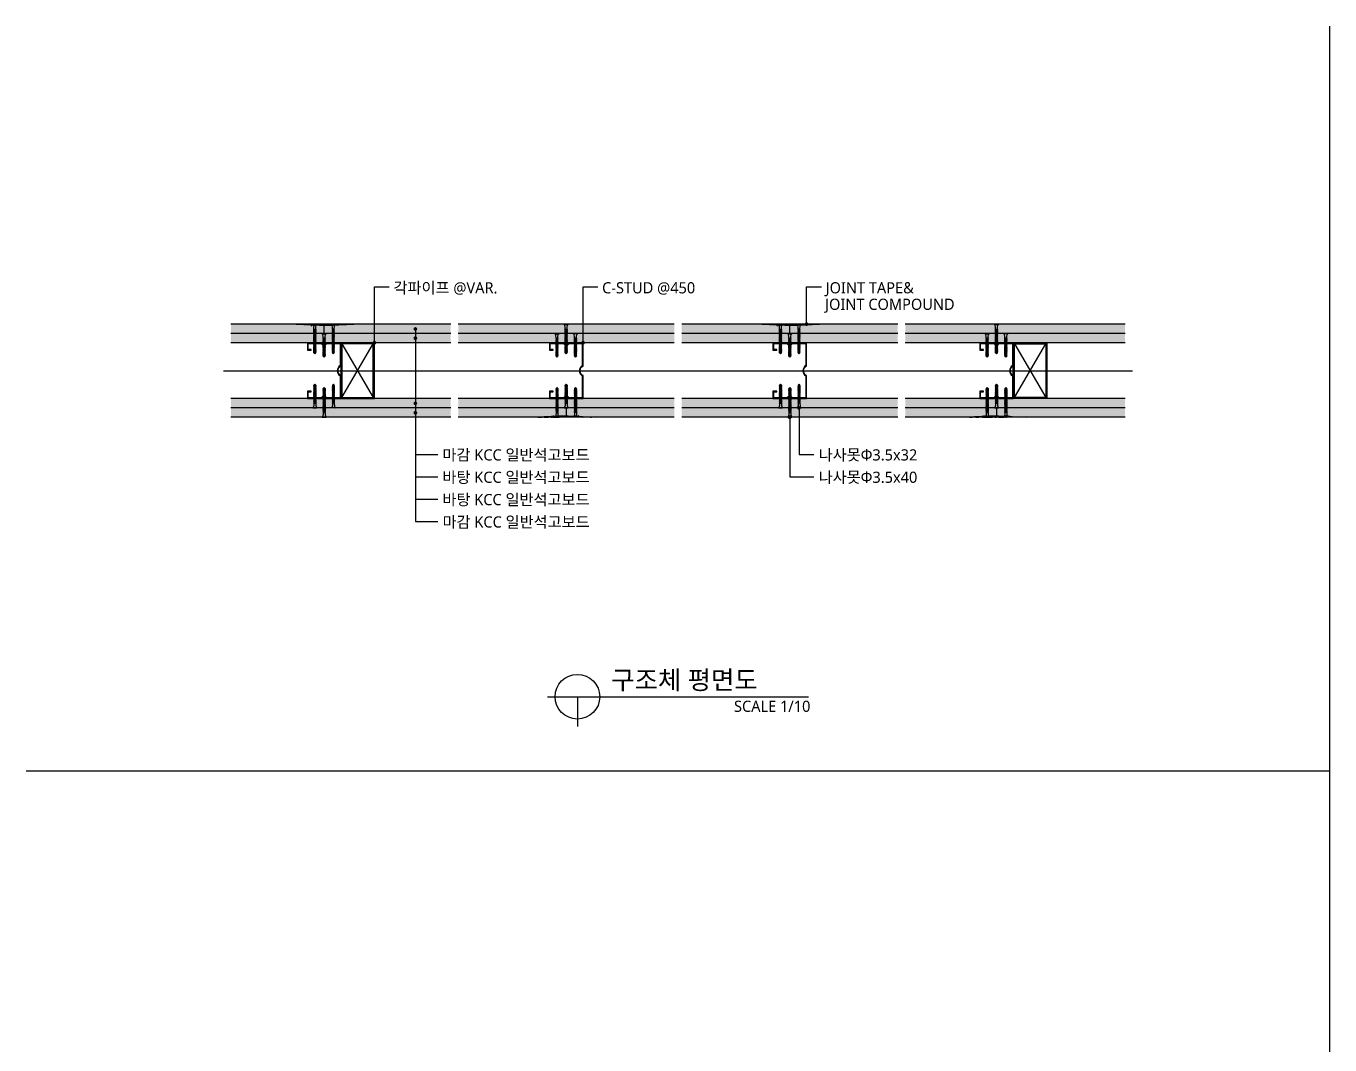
# Model space of a CAD drawing. Header units: millimetres. Extents: x 100 to 12387, y 55 to 2825.
# Drawn here: x 8500 to 10250, y 1458 to 2825 of the extents above; entities that cross this region are included whole.
import ezdxf
from ezdxf.enums import TextEntityAlignment as Align

# ---------------------------------------------------------------- set-up
doc = ezdxf.new("R2010")
doc.units = ezdxf.units.MM
doc.header["$LTSCALE"] = 1000
doc.linetypes.add('CCEN', pattern=[35, 30, -2, 1, -2])
for name, color, linetype in [('CEN', 1, 'CCEN'), ('HATCH', 8, 'Continuous'), ('TEXT', 7, 'Continuous'), ('각파이프', 6, 'Continuous'), ('경량철골', 2, 'Continuous'), ('나사못32', 8, 'Continuous'), ('나사못40', 8, 'Continuous'), ('석고보드', 4, 'Continuous'), ('조인트컴파운드', 8, 'Continuous'), ('지시선', 1, 'Continuous')]:
    doc.layers.add(name, color=color, linetype=linetype)
doc.styles.add('맑은고딕', font='malgun_0.ttf')
doc.dimstyles.new('ISO-25', dxfattribs={"dimtxt": 2.5, "dimasz": 2.5, "dimexe": 1.25, "dimexo": 0.625, "dimtad": 1, "dimtxsty": 'Standard', "dimcen": 2.5, "dimclrd": 1, "dimclre": 1, "dimclrt": 7, "dimadec": 0, "dimazin": 0, "dimtfac": 1, "dimtmove": 0, "dimatfit": 3, "dimfxl": 1, "dimarcsym": 0})

# ---------------------------------------------------------------- blocks, each defined once
blk = doc.blocks.new('kcc나사못40')
at = {"layer": '나사못40'}
for p, q in [((1.5, 38.5), (1, 38.2)), ((1, 38.2), (1.5, 37.9)), ((1.5, 37.2), (1, 36.9)), ((1, 36.9), (1.5, 36.6)), ((1.5, 35.9), (1, 35.6)), ((1, 35.6), (1.5, 35.3)), ((1.5, 38.5), (2.8, 40)), ((1.5, 38.5), (4, 37.9)), ((1.5, 37.9), (4, 37.3)), ((1.5, 37.9), (1.5, 37.2)), ((1.5, 37.9), (4, 37.9)), ((1.5, 37.2), (4, 36.6)), ((1.5, 36.6), (4, 36)), ((1.5, 36.6), (1.5, 35.9)), ((1.5, 36.6), (4, 36.6)), ((1.5, 35.9), (4, 35.3)), ((1.5, 35.3), (4, 34.7)), ((1.5, 35.3), (1.5, 34.6)), ((1.5, 35.3), (4, 35.3)), ((4, 38.6), (2.8, 40)), ((4, 38.6), (4, 37.9)), ((4, 37.9), (4.5, 37.6)), ((4.5, 37.6), (4, 37.3)), ((4, 37.3), (4, 36.6)), ((4, 36.6), (4.5, 36.3)), ((4.5, 36.3), (4, 36)), ((4, 36), (4, 35.3)), ((4, 35.3), (4.5, 35)), ((1.5, 34.6), (1, 34.3)), ((1, 34.3), (1.5, 34)), ((1.5, 33.3), (1, 33)), ((1, 33), (1.5, 32.7)), ((1.5, 32), (1, 31.7)), ((1, 31.7), (1.5, 31.4)), ((1.5, 30.7), (1, 30.4)), ((1, 30.4), (1.5, 30.1)), ((1.5, 29.4), (1, 29.1)), ((1, 29.1), (1.5, 28.8)), ((1.5, 28.1), (1, 27.8)), ((1, 27.8), (1.5, 27.5)), ((1.5, 26.8), (1, 26.5)), ((1, 26.5), (1.5, 26.2)), ((1.5, 25.5), (1, 25.2)), ((1, 25.2), (1.5, 24.9)), ((1.5, 24.2), (1, 23.9)), ((1, 23.9), (1.5, 23.6)), ((1.5, 22.9), (1, 22.6)), ((1, 22.6), (1.5, 22.3)), ((1.5, 21.6), (1, 21.3)), ((1, 21.3), (1.5, 21)), ((1.5, 20.3), (1, 20)), ((1, 20), (1.5, 19.7)), ((1.5, 19), (1, 18.7)), ((1, 18.7), (1.5, 18.4)), ((1.5, 17.7), (1, 17.4)), ((1.5, 34.6), (4, 34)), ((1.5, 34), (1.5, 33.3)), ((1.5, 34), (4, 33.4)), ((1.5, 34), (4, 34)), ((1.5, 33.3), (4, 32.7)), ((1.5, 32.7), (4, 32.1)), ((1.5, 32.7), (1.5, 32)), ((1.5, 32.7), (4, 32.7)), ((1.5, 32), (4, 31.4)), ((1.5, 31.4), (1.5, 30.7)), ((1.5, 31.4), (4, 30.8)), ((1.5, 31.4), (4, 31.4)), ((1.5, 30.7), (4, 30.1)), ((1.5, 30.1), (4, 29.5)), ((1.5, 30.1), (1.5, 29.4)), ((1.5, 30.1), (4, 30.1)), ((1.5, 29.4), (4, 28.8)), ((1.5, 28.8), (1.5, 28.1)), ((1.5, 28.8), (4, 28.2)), ((1.5, 28.8), (4, 28.8)), ((1.5, 28.1), (4, 27.5)), ((1.5, 27.5), (4, 26.9)), ((1.5, 27.5), (1.5, 26.8)), ((1.5, 27.5), (4, 27.5)), ((1.5, 26.8), (4, 26.2)), ((1.5, 26.2), (1.5, 25.5)), ((1.5, 26.2), (4, 25.6)), ((1.5, 26.2), (4, 26.2)), ((1.5, 25.5), (4, 24.9)), ((1.5, 24.9), (4, 24.3)), ((1.5, 24.9), (1.5, 24.2)), ((1.5, 24.9), (4, 24.9)), ((1.5, 24.2), (4, 23.6)), ((1.5, 23.6), (1.5, 22.9)), ((1.5, 23.6), (4, 23)), ((1.5, 23.6), (4, 23.6)), ((1.5, 22.9), (4, 22.3)), ((1.5, 22.3), (4, 21.7)), ((1.5, 22.3), (1.5, 21.6)), ((1.5, 22.3), (4, 22.3)), ((1.5, 21.6), (4, 21)), ((1.5, 21), (1.5, 20.3)), ((1.5, 21), (4, 20.4)), ((1.5, 21), (4, 21)), ((1.5, 20.3), (4, 19.7)), ((1.5, 19.7), (4, 19.1)), ((1.5, 19.7), (1.5, 19)), ((1.5, 19.7), (4, 19.7)), ((1.5, 19), (4, 18.4)), ((1.5, 18.4), (1.5, 17.7)), ((1.5, 18.4), (4, 17.8)), ((1.5, 18.4), (4, 18.4)), ((1.5, 17.7), (4, 17.1)), ((4.5, 35), (4, 34.7)), ((4, 34.7), (4, 34)), ((4, 34), (4.5, 33.7)), ((4.5, 33.7), (4, 33.4)), ((4, 33.4), (4, 32.7)), ((4, 32.7), (4.5, 32.4)), ((4.5, 32.4), (4, 32.1)), ((4, 32.1), (4, 31.4)), ((4, 31.4), (4.5, 31.1)), ((4.5, 31.1), (4, 30.8)), ((4, 30.8), (4, 30.1)), ((4, 30.1), (4.5, 29.8)), ((4.5, 29.8), (4, 29.5)), ((4, 29.5), (4, 28.8)), ((4, 28.8), (4.5, 28.5)), ((4.5, 28.5), (4, 28.2)), ((4, 28.2), (4, 27.5)), ((4, 27.5), (4.5, 27.2)), ((4.5, 27.2), (4, 26.9)), ((4, 26.9), (4, 26.2)), ((4, 26.2), (4.5, 25.9)), ((4.5, 25.9), (4, 25.6)), ((4, 25.6), (4, 24.9)), ((4, 24.9), (4.5, 24.6)), ((4.5, 24.6), (4, 24.3)), ((4, 24.3), (4, 23.6)), ((4, 23.6), (4.5, 23.3)), ((4.5, 23.3), (4, 23)), ((4, 23), (4, 22.3)), ((4, 22.3), (4.5, 22)), ((4.5, 22), (4, 21.7)), ((4, 21.7), (4, 21)), ((4, 21), (4.5, 20.7)), ((4.5, 20.7), (4, 20.4)), ((4, 20.4), (4, 19.7)), ((4, 19.7), (4.5, 19.4)), ((4.5, 19.4), (4, 19.1)), ((4, 19.1), (4, 18.4)), ((4, 18.4), (4.5, 18.1)), ((4.5, 18.1), (4, 17.8)), ((4, 17.8), (4, 17.1)), ((0, 0.4), (5.5, 0.4)), ((0, 0), (0, 0.4)), ((1, 17.4), (1.5, 17.1)), ((1.5, 16.4), (1, 16.1)), ((1, 16.1), (1.5, 15.8)), ((1.5, 15.1), (1, 14.8)), ((1, 14.8), (1.5, 14.5)), ((1.5, 13.8), (1, 13.5)), ((1, 13.5), (1.5, 13.2)), ((1.5, 12.5), (1, 12.2)), ((1, 12.2), (1.5, 11.9)), ((1.5, 11.2), (1, 10.9)), ((1, 10.9), (1.5, 10.6)), ((1.5, 9.9), (1, 9.6)), ((1, 9.6), (1.5, 9.3)), ((1.5, 8.6), (1, 8.3)), ((1, 8.3), (1.5, 8)), ((1.5, 7.3), (1, 7)), ((1, 7), (1.5, 6.7)), ((1.5, 17.1), (4, 16.5)), ((1.5, 17.1), (1.5, 16.4)), ((1.5, 17.1), (4, 17.1)), ((1.5, 16.4), (4, 15.8)), ((1.5, 15.8), (1.5, 15.1)), ((1.5, 15.8), (4, 15.2)), ((1.5, 15.8), (4, 15.8)), ((1.5, 15.1), (4, 14.5)), ((1.5, 14.5), (4, 13.9)), ((1.5, 14.5), (1.5, 13.8)), ((1.5, 14.5), (4, 14.5)), ((1.5, 13.8), (4, 13.2)), ((1.5, 13.2), (1.5, 12.5)), ((1.5, 13.2), (4, 12.6)), ((1.5, 13.2), (4, 13.2)), ((1.5, 12.5), (4, 11.9)), ((1.5, 11.9), (4, 11.3)), ((1.5, 11.9), (1.5, 11.2)), ((1.5, 11.9), (4, 11.9)), ((1.5, 11.2), (4, 10.6)), ((1.5, 10.6), (1.5, 9.9)), ((1.5, 10.6), (4, 10)), ((1.5, 10.6), (4, 10.6)), ((1.5, 9.9), (4, 9.3)), ((1.5, 9.3), (4, 8.7)), ((1.5, 9.3), (1.5, 8.6)), ((1.5, 9.3), (4, 9.3)), ((1.5, 8.6), (4, 8)), ((1.5, 8), (1.5, 7.3)), ((1.5, 8), (4, 7.4)), ((1.5, 8), (4, 8)), ((1.5, 7.3), (4, 6.7)), ((1.5, 6.7), (4, 6.1)), ((1.5, 6.7), (4, 6.7)), ((1.5, 6.7), (1.5, 5.4)), ((4, 17.1), (4.5, 16.8)), ((4.5, 16.8), (4, 16.5)), ((4, 16.5), (4, 15.8)), ((4, 15.8), (4.5, 15.5)), ((4.5, 15.5), (4, 15.2)), ((4, 15.2), (4, 14.5)), ((4, 14.5), (4.5, 14.2)), ((4.5, 14.2), (4, 13.9)), ((4, 13.9), (4, 13.2)), ((4, 13.2), (4.5, 12.9)), ((4.5, 12.9), (4, 12.6)), ((4, 12.6), (4, 11.9)), ((4, 11.9), (4.5, 11.6)), ((4.5, 11.6), (4, 11.3)), ((4, 11.3), (4, 10.6)), ((4, 10.6), (4.5, 10.3)), ((4.5, 10.3), (4, 10)), ((4, 10), (4, 9.3)), ((4, 9.3), (4.5, 9)), ((4.5, 9), (4, 8.7)), ((4, 8.7), (4, 8)), ((4, 8), (4.5, 7.7)), ((4.5, 7.7), (4, 7.4)), ((4, 7.4), (4, 6.7)), ((4, 6.7), (4.5, 6.4)), ((4.5, 6.4), (4, 6.1)), ((4, 6.1), (4, 5.4)), ((5.5, 0), (5.5, 0.4)), ((0, 0), (5.5, 0))]:
    blk.add_line(p, q, dxfattribs=at)
at = {"layer": '나사못40', "extrusion": (0, 0, -1)}
blk.add_ellipse((0, 5.4), major_axis=(0, -5), ratio=0.3, start_param=4.712389, end_param=6.283185, dxfattribs=at)
at = {"layer": '나사못40'}
blk.add_ellipse((5.5, 5.4), major_axis=(0, -5), ratio=0.3, start_param=4.712389, end_param=6.283185, dxfattribs=at)
blk = doc.blocks.new('kcc나사못32')
at = {"layer": '나사못32'}
for p, q in [((1.5, 29.9), (1, 29.6)), ((1, 29.6), (1.5, 29.3)), ((1.5, 28.6), (1, 28.3)), ((1, 28.3), (1.5, 28)), ((1.5, 27.3), (1, 27)), ((1, 27), (1.5, 26.7)), ((1.5, 26), (1, 25.7)), ((1, 25.7), (1.5, 25.4)), ((1.5, 24.7), (1, 24.4)), ((1, 24.4), (1.5, 24.1)), ((1.5, 23.4), (1, 23.1)), ((1, 23.1), (1.5, 22.8)), ((1.5, 22.1), (1, 21.8)), ((1, 21.8), (1.5, 21.5)), ((1.5, 20.8), (1, 20.5)), ((1, 20.5), (1.5, 20.2)), ((1.5, 19.5), (1, 19.2)), ((1, 19.2), (1.5, 18.9)), ((1.5, 18.2), (1, 17.9)), ((1, 17.9), (1.5, 17.6)), ((1.5, 30.6), (2.8, 32)), ((1.5, 30.6), (1.5, 29.9)), ((4, 30.5), (1.5, 29.9)), ((4, 29.9), (1.5, 29.9)), ((4, 29.9), (1.5, 29.3)), ((1.5, 29.3), (1.5, 28.6)), ((4, 29.2), (1.5, 28.6)), ((4, 28.6), (1.5, 28.6)), ((4, 28.6), (1.5, 28)), ((1.5, 28), (1.5, 27.3)), ((4, 27.9), (1.5, 27.3)), ((4, 27.3), (1.5, 27.3)), ((4, 27.3), (1.5, 26.7)), ((1.5, 26.7), (1.5, 26)), ((4, 26.6), (1.5, 26)), ((4, 26), (1.5, 26)), ((4, 26), (1.5, 25.4)), ((1.5, 25.4), (1.5, 24.7)), ((4, 25.3), (1.5, 24.7)), ((4, 24.7), (1.5, 24.7)), ((4, 24.7), (1.5, 24.1)), ((1.5, 24.1), (1.5, 23.4)), ((4, 24), (1.5, 23.4)), ((4, 23.4), (1.5, 23.4)), ((4, 23.4), (1.5, 22.8)), ((1.5, 22.8), (1.5, 22.1)), ((4, 22.7), (1.5, 22.1)), ((4, 22.1), (1.5, 22.1)), ((4, 22.1), (1.5, 21.5)), ((1.5, 21.5), (1.5, 20.8)), ((4, 21.4), (1.5, 20.8)), ((4, 20.8), (1.5, 20.8)), ((4, 20.8), (1.5, 20.2)), ((1.5, 20.2), (1.5, 19.5)), ((4, 20.1), (1.5, 19.5)), ((4, 19.5), (1.5, 19.5)), ((4, 19.5), (1.5, 18.9)), ((1.5, 18.9), (1.5, 18.2)), ((4, 18.8), (1.5, 18.2)), ((4, 18.2), (1.5, 18.2)), ((4, 18.2), (1.5, 17.6)), ((1.5, 17.6), (1.5, 16.9)), ((4, 30.5), (2.8, 32)), ((4, 30.5), (4.5, 30.2)), ((4.5, 30.2), (4, 29.9)), ((4, 29.9), (4, 29.2)), ((4, 29.2), (4.5, 28.9)), ((4.5, 28.9), (4, 28.6)), ((4, 28.6), (4, 27.9)), ((4, 27.9), (4.5, 27.6)), ((4.5, 27.6), (4, 27.3)), ((4, 27.3), (4, 26.6)), ((4, 26.6), (4.5, 26.3)), ((4.5, 26.3), (4, 26)), ((4, 26), (4, 25.3)), ((4, 25.3), (4.5, 25)), ((4.5, 25), (4, 24.7)), ((4, 24.7), (4, 24)), ((4, 24), (4.5, 23.7)), ((4.5, 23.7), (4, 23.4)), ((4, 23.4), (4, 22.7)), ((4, 22.7), (4.5, 22.4)), ((4.5, 22.4), (4, 22.1)), ((4, 22.1), (4, 21.4)), ((4, 21.4), (4.5, 21.1)), ((4.5, 21.1), (4, 20.8)), ((4, 20.8), (4, 20.1)), ((4, 20.1), (4.5, 19.8)), ((4.5, 19.8), (4, 19.5)), ((4, 19.5), (4, 18.8)), ((4, 18.8), (4.5, 18.5)), ((4.5, 18.5), (4, 18.2)), ((4, 18.2), (4, 17.5)), ((0, 0), (0, 0.4)), ((5.5, 0.4), (0, 0.4)), ((1.5, 16.9), (1, 16.6)), ((1, 16.6), (1.5, 16.3)), ((1.5, 15.6), (1, 15.3)), ((1, 15.3), (1.5, 15)), ((1.5, 14.3), (1, 14)), ((1, 14), (1.5, 13.7)), ((1.5, 13), (1, 12.7)), ((1, 12.7), (1.5, 12.4)), ((1.5, 11.7), (1, 11.4)), ((1, 11.4), (1.5, 11.1)), ((1.5, 10.4), (1, 10.1)), ((1, 10.1), (1.5, 9.8)), ((1.5, 9.1), (1, 8.8)), ((1, 8.8), (1.5, 8.5)), ((1.5, 7.8), (1, 7.5)), ((1, 7.5), (1.5, 7.2)), ((1.5, 6.5), (1, 6.2)), ((1, 6.2), (1.5, 5.9)), ((4, 17.5), (1.5, 16.9)), ((4, 16.9), (1.5, 16.9)), ((4, 16.9), (1.5, 16.3)), ((1.5, 16.3), (1.5, 15.6)), ((4, 16.2), (1.5, 15.6)), ((4, 15.6), (1.5, 15.6)), ((4, 15.6), (1.5, 15)), ((1.5, 15), (1.5, 14.3)), ((4, 14.9), (1.5, 14.3)), ((4, 14.3), (1.5, 14.3)), ((4, 14.3), (1.5, 13.7)), ((1.5, 13.7), (1.5, 13)), ((4, 13.6), (1.5, 13)), ((4, 13), (1.5, 13)), ((4, 13), (1.5, 12.4)), ((1.5, 12.4), (1.5, 11.7)), ((4, 12.3), (1.5, 11.7)), ((4, 11.7), (1.5, 11.7)), ((4, 11.7), (1.5, 11.1)), ((1.5, 11.1), (1.5, 10.4)), ((4, 11), (1.5, 10.4)), ((4, 10.4), (1.5, 10.4)), ((4, 10.4), (1.5, 9.8)), ((1.5, 9.8), (1.5, 9.1)), ((4, 9.7), (1.5, 9.1)), ((4, 9.1), (1.5, 9.1)), ((4, 9.1), (1.5, 8.5)), ((1.5, 8.5), (1.5, 7.8)), ((4, 8.4), (1.5, 7.8)), ((4, 7.8), (1.5, 7.8)), ((4, 7.8), (1.5, 7.2)), ((1.5, 7.2), (1.5, 6.5)), ((4, 7.1), (1.5, 6.5)), ((4, 6.5), (1.5, 6.5)), ((4, 6.5), (1.5, 5.9)), ((1.5, 5.9), (1.5, 5.4)), ((4, 17.5), (4.5, 17.2)), ((4.5, 17.2), (4, 16.9)), ((4, 16.9), (4, 16.2)), ((4, 16.2), (4.5, 15.9)), ((4.5, 15.9), (4, 15.6)), ((4, 15.6), (4, 14.9)), ((4, 14.9), (4.5, 14.6)), ((4.5, 14.6), (4, 14.3)), ((4, 14.3), (4, 13.6)), ((4, 13.6), (4.5, 13.3)), ((4.5, 13.3), (4, 13)), ((4, 13), (4, 12.3)), ((4, 12.3), (4.5, 12)), ((4.5, 12), (4, 11.7)), ((4, 11.7), (4, 11)), ((4, 11), (4.5, 10.7)), ((4.5, 10.7), (4, 10.4)), ((4, 10.4), (4, 9.7)), ((4, 9.7), (4.5, 9.4)), ((4.5, 9.4), (4, 9.1)), ((4, 9.1), (4, 8.4)), ((4, 8.4), (4.5, 8.1)), ((4.5, 8.1), (4, 7.8)), ((4, 7.8), (4, 7.1)), ((4, 7.1), (4.5, 6.8)), ((4.5, 6.8), (4, 6.5)), ((4, 6.5), (4, 5.4)), ((5.5, 0), (5.5, 0.4)), ((5.5, 0), (0, 0))]:
    blk.add_line(p, q, dxfattribs=at)
at = {"layer": '나사못32', "extrusion": (0, 0, -1)}
blk.add_ellipse((0, 5.4), major_axis=(0, 5), ratio=0.3, start_param=1.570796, end_param=3.141593, dxfattribs=at)
at = {"layer": '나사못32'}
blk.add_ellipse((5.5, 5.4), major_axis=(0, 5), ratio=0.3, start_param=1.570796, end_param=3.141593, dxfattribs=at)

msp = doc.modelspace()

# ---------------------------------------------------------------- hatches: boundary and pattern name
at = {"layer": 'HATCH'}
h = msp.add_hatch(dxfattribs=at)
h.set_pattern_fill('AR-SAND', color=256, scale=0.2, style=0)
h.set_pattern_definition([(37.5, (4398.361, -16394.809), (-0.3200063, 9.7882647), [0, -7.7216, 0, -8.636, 0, -8.255]), (7.5, (4398.361, -16394.809), (8.990466, 14.336502), [0, -4.1656, 0, -6.9596, 0, -2.667]), (327.5, (4392.112, -16394.809), (15.8198474, 0.0287437), [0, -2.54, 0, -9.144, 0, -11.938]), (317.5, (4392.112, -16394.809), (15.271129, 4.458586), [0, -1.27, 0, -5.9944, 0, -6.858])])
h.paths.add_polyline_path([(9680, 2425), (9680, 2412.5), (9975, 2412.5), (9975, 2425)])
h.paths.add_polyline_path([(9380, 2425), (9380, 2412.5), (9670, 2412.5), (9670, 2425)])
h.paths.add_polyline_path([(9080, 2425), (9080, 2412.5), (9370, 2412.5), (9370, 2425)])
h.paths.add_polyline_path([(9070, 2412.5), (9070, 2425), (8775, 2425), (8775, 2412.5)])
h = msp.add_hatch(dxfattribs=at)
h.set_pattern_fill('AR-SAND', color=256, scale=0.2, style=0)
h.set_pattern_definition([(37.5, (4398.361, -16407.309), (-0.3200063, 9.7882647), [0, -7.7216, 0, -8.636, 0, -8.255]), (7.5, (4398.361, -16407.309), (8.990466, 14.336502), [0, -4.1656, 0, -6.9596, 0, -2.667]), (327.5, (4392.112, -16407.309), (15.8198474, 0.0287437), [0, -2.54, 0, -9.144, 0, -11.938]), (317.5, (4392.112, -16407.309), (15.271129, 4.458586), [0, -1.27, 0, -5.9944, 0, -6.858])])
h.paths.add_polyline_path([(9680, 2412.5), (9680, 2400), (9975, 2400), (9975, 2412.5)])
h.paths.add_polyline_path([(9380, 2412.5), (9380, 2400), (9670, 2400), (9670, 2412.5)])
h.paths.add_polyline_path([(9080, 2412.5), (9080, 2400), (9370, 2400), (9370, 2412.5)])
h.paths.add_polyline_path([(9070, 2400), (9070, 2412.5), (8775, 2412.5), (8775, 2400)])
h = msp.add_hatch(dxfattribs=at)
h.set_pattern_fill('AR-SAND', color=256, scale=0.2, style=0)
h.set_pattern_definition([(37.5, (4398.361, -16494.809), (-0.3200063, 9.7882647), [0, -7.7216, 0, -8.636, 0, -8.255]), (7.5, (4398.361, -16494.809), (8.990466, 14.336502), [0, -4.1656, 0, -6.9596, 0, -2.667]), (327.5, (4392.112, -16494.809), (15.8198474, 0.0287437), [0, -2.54, 0, -9.144, 0, -11.938]), (317.5, (4392.112, -16494.809), (15.271129, 4.458586), [0, -1.27, 0, -5.9944, 0, -6.858])])
h.paths.add_polyline_path([(9680, 2325), (9680, 2312.5), (9975, 2312.5), (9975, 2325)])
h.paths.add_polyline_path([(9380, 2325), (9380, 2312.5), (9670, 2312.5), (9670, 2325)])
h.paths.add_polyline_path([(9070, 2312.5), (9070, 2325), (8775, 2325), (8775, 2312.5)])
h.paths.add_polyline_path([(9080, 2325), (9080, 2312.5), (9370, 2312.5), (9370, 2325)])
h = msp.add_hatch(dxfattribs=at)
h.set_pattern_fill('AR-SAND', color=256, scale=0.2, style=0)
h.set_pattern_definition([(37.5, (4398.361, -16507.309), (-0.3200063, 9.7882647), [0, -7.7216, 0, -8.636, 0, -8.255]), (7.5, (4398.361, -16507.309), (8.990466, 14.336502), [0, -4.1656, 0, -6.9596, 0, -2.667]), (327.5, (4392.112, -16507.309), (15.8198474, 0.0287437), [0, -2.54, 0, -9.144, 0, -11.938]), (317.5, (4392.112, -16507.309), (15.271129, 4.458586), [0, -1.27, 0, -5.9944, 0, -6.858])])
h.paths.add_polyline_path([(9680, 2312.5), (9680, 2300), (9975, 2300), (9975, 2312.5)])
h.paths.add_polyline_path([(9380, 2312.5), (9380, 2300), (9670, 2300), (9670, 2312.5)])
h.paths.add_polyline_path([(9070, 2300), (9070, 2312.5), (8775, 2312.5), (8775, 2300)])
h.paths.add_polyline_path([(9080, 2312.5), (9080, 2300), (9370, 2300), (9370, 2312.5)])
at = {"layer": '조인트컴파운드'}
h = msp.add_hatch(dxfattribs=at)
h.set_pattern_fill('ANSI31', color=8, scale=0.1, style=0)
h.set_pattern_definition([(45, (3634.0068, -16242.35447), (-0.224506403, 0.224506403), [])])
edge = h.paths.add_edge_path()
edge.add_ellipse((8882.25, 2419.6), major_axis=(0, 5), ratio=0.3, start_angle=329.47264, end_angle=360)
edge.add_line((8882.25, 2424.6), (8882.25, 2425))
edge.add_line((8882.25, 2425), (8860, 2425))
edge.add_line((8860, 2425), (8883.01, 2423.91))
h.paths.add_polyline_path([(8887.75, 2425), (8882.25, 2425), (8882.25, 2424.6), (8887.75, 2424.6)])
edge = h.paths.add_edge_path()
edge.add_ellipse((8887.75, 2419.6), major_axis=(0, 5), ratio=0.3, start_angle=360, end_angle=394.46827)
edge.add_line((8887.73, 2424.6), (8882.27, 2424.6))
edge.add_ellipse((8882.25, 2419.6), major_axis=(0, 5), ratio=0.3, start_angle=329.47264, end_angle=360, ccw=False)
edge.add_line((8883.01, 2423.91), (8886.9, 2423.72))
edge = h.paths.add_edge_path()
edge.add_line((8940, 2425), (8887.75, 2425))
edge.add_line((8887.75, 2425), (8887.75, 2424.6))
edge.add_ellipse((8887.75, 2419.6), major_axis=(0, 5), ratio=0.3, start_angle=360, end_angle=394.46827)
edge.add_line((8886.9, 2423.72), (8900, 2423.1))
edge.add_line((8900, 2423.1), (8940, 2425))
h = msp.add_hatch(dxfattribs=at)
h.set_pattern_fill('ANSI31', color=8, scale=0.1, style=0)
h.set_pattern_definition([(45, (4259.0068, -16242.35447), (-0.224506403, 0.224506403), [])])
edge = h.paths.add_edge_path()
edge.add_ellipse((9507.25, 2419.6), major_axis=(0, 5), ratio=0.3, start_angle=329.47264, end_angle=360)
edge.add_line((9507.25, 2424.6), (9507.25, 2425))
edge.add_line((9507.25, 2425), (9485, 2425))
edge.add_line((9485, 2425), (9508.01, 2423.91))
h.paths.add_polyline_path([(9512.75, 2425), (9507.25, 2425), (9507.25, 2424.6), (9512.75, 2424.6)])
edge = h.paths.add_edge_path()
edge.add_ellipse((9512.75, 2419.6), major_axis=(0, 5), ratio=0.3, start_angle=360, end_angle=394.46827)
edge.add_line((9512.73, 2424.6), (9507.27, 2424.6))
edge.add_ellipse((9507.25, 2419.6), major_axis=(0, 5), ratio=0.3, start_angle=329.47264, end_angle=360, ccw=False)
edge.add_line((9508.01, 2423.91), (9511.9, 2423.72))
edge = h.paths.add_edge_path()
edge.add_line((9565, 2425), (9512.75, 2425))
edge.add_line((9512.75, 2425), (9512.75, 2424.6))
edge.add_ellipse((9512.75, 2419.6), major_axis=(0, 5), ratio=0.3, start_angle=360, end_angle=394.46827)
edge.add_line((9511.9, 2423.72), (9525, 2423.1))
edge.add_line((9525, 2423.1), (9565, 2425))
h = msp.add_hatch(dxfattribs=at)
h.set_pattern_fill('ANSI31', color=8, scale=0.1, style=0)
h.set_pattern_definition([(45, (4409.0068, -16252.35447), (-0.224506403, 0.224506403), [])])
edge = h.paths.add_edge_path()
edge.add_ellipse((9207.25, 2305.4), major_axis=(0, 5), ratio=0.3, start_angle=180, end_angle=210.52736)
edge.add_line((9208.01, 2301.09), (9185, 2300))
edge.add_line((9185, 2300), (9207.25, 2300))
edge.add_line((9207.25, 2300), (9207.25, 2300.4))
edge = h.paths.add_edge_path()
edge.add_ellipse((9237.25, 2305.4), major_axis=(0, 5), ratio=0.3, start_angle=180, end_angle=214.46827)
edge.add_line((9238.1, 2301.28), (9225, 2301.9))
edge.add_line((9225, 2301.9), (9211.9, 2301.28))
edge.add_ellipse((9212.75, 2305.4), major_axis=(0, 5), ratio=0.3, start_angle=145.53173, end_angle=180)
edge.add_line((9212.75, 2300.4), (9212.75, 2300))
edge.add_line((9212.75, 2300), (9237.25, 2300))
edge.add_line((9237.25, 2300), (9237.25, 2300.4))
edge = h.paths.add_edge_path()
edge.add_ellipse((9242.75, 2305.4), major_axis=(0, 5), ratio=0.3, start_angle=149.47264, end_angle=180)
edge.add_line((9242.75, 2300.4), (9242.75, 2300))
edge.add_line((9242.75, 2300), (9265, 2300))
edge.add_line((9265, 2300), (9241.99, 2301.09))
edge = h.paths.add_edge_path()
edge.add_ellipse((9212.75, 2305.4), major_axis=(0, 5), ratio=0.3, start_angle=145.53173, end_angle=180, ccw=False)
edge.add_line((9211.9, 2301.28), (9208.01, 2301.09))
edge.add_ellipse((9207.25, 2305.4), major_axis=(0, 5), ratio=0.3, start_angle=180, end_angle=210.52736, ccw=False)
edge.add_line((9207.25, 2300.4), (9212.75, 2300.4))
h.paths.add_polyline_path([(9212.75, 2300.4), (9207.25, 2300.4), (9207.25, 2300), (9212.75, 2300)])
edge = h.paths.add_edge_path()
edge.add_ellipse((9242.75, 2305.4), major_axis=(0, 5), ratio=0.3, start_angle=149.47264, end_angle=180, ccw=False)
edge.add_line((9241.99, 2301.09), (9238.1, 2301.28))
edge.add_ellipse((9237.25, 2305.4), major_axis=(0, 5), ratio=0.3, start_angle=180, end_angle=214.46827, ccw=False)
edge.add_line((9237.25, 2300.4), (9242.75, 2300.4))
h.paths.add_polyline_path([(9242.75, 2300.4), (9237.25, 2300.4), (9237.25, 2300), (9242.75, 2300)])
h = msp.add_hatch(dxfattribs=at)
h.set_pattern_fill('ANSI31', color=8, scale=0.1, style=0)
h.set_pattern_definition([(45, (4986.5068, -16252.35447), (-0.224506403, 0.224506403), [])])
edge = h.paths.add_edge_path()
edge.add_ellipse((9784.75, 2305.4), major_axis=(0, 5), ratio=0.3, start_angle=180, end_angle=210.52736)
edge.add_line((9785.51, 2301.09), (9762.5, 2300))
edge.add_line((9762.5, 2300), (9784.75, 2300))
edge.add_line((9784.75, 2300), (9784.75, 2300.4))
edge = h.paths.add_edge_path()
edge.add_ellipse((9814.75, 2305.4), major_axis=(0, 5), ratio=0.3, start_angle=180, end_angle=214.46827)
edge.add_line((9815.6, 2301.28), (9802.5, 2301.9))
edge.add_line((9802.5, 2301.9), (9789.4, 2301.28))
edge.add_ellipse((9790.25, 2305.4), major_axis=(0, 5), ratio=0.3, start_angle=145.53173, end_angle=180)
edge.add_line((9790.25, 2300.4), (9790.25, 2300))
edge.add_line((9790.25, 2300), (9814.75, 2300))
edge.add_line((9814.75, 2300), (9814.75, 2300.4))
edge = h.paths.add_edge_path()
edge.add_ellipse((9820.25, 2305.4), major_axis=(0, 5), ratio=0.3, start_angle=149.47264, end_angle=180)
edge.add_line((9820.25, 2300.4), (9820.25, 2300))
edge.add_line((9820.25, 2300), (9842.5, 2300))
edge.add_line((9842.5, 2300), (9819.49, 2301.09))
edge = h.paths.add_edge_path()
edge.add_ellipse((9790.25, 2305.4), major_axis=(0, 5), ratio=0.3, start_angle=145.53173, end_angle=180, ccw=False)
edge.add_line((9789.4, 2301.28), (9785.51, 2301.09))
edge.add_ellipse((9784.75, 2305.4), major_axis=(0, 5), ratio=0.3, start_angle=180, end_angle=210.52736, ccw=False)
edge.add_line((9784.75, 2300.4), (9790.25, 2300.4))
h.paths.add_polyline_path([(9790.25, 2300.4), (9784.75, 2300.4), (9784.75, 2300), (9790.25, 2300)])
edge = h.paths.add_edge_path()
edge.add_ellipse((9820.25, 2305.4), major_axis=(0, 5), ratio=0.3, start_angle=149.47264, end_angle=180, ccw=False)
edge.add_line((9819.49, 2301.09), (9815.6, 2301.28))
edge.add_ellipse((9814.75, 2305.4), major_axis=(0, 5), ratio=0.3, start_angle=180, end_angle=214.46827, ccw=False)
edge.add_line((9814.75, 2300.4), (9820.25, 2300.4))
h.paths.add_polyline_path([(9820.25, 2300.4), (9814.75, 2300.4), (9814.75, 2300), (9820.25, 2300)])

# ---------------------------------------------------------------- linework, layer by layer
for p, q in [((10250, 55), (10250, 2825)), ((10250, 1825), (8500, 1825))]:
    msp.add_line(p, q)
at = {"layer": 'CEN', "ltscale": 0.1}
msp.add_line((8765, 2362.5), (9985, 2362.5), dxfattribs=at)
at = {"layer": 'TEXT'}
for p, q in [((9200, 1925), (9550, 1925)), ((9240, 1925), (9240, 1885))]:
    msp.add_line(p, q, dxfattribs=at)
msp.add_circle((9240, 1925), 30, dxfattribs=at)
at = {"layer": '각파이프'}
for p, q in [((8924, 2398.5), (8966, 2326.5)), ((8924, 2326.5), (8966, 2398.5)), ((9826.5, 2398.5), (9868.5, 2326.5)), ((9826.5, 2326.5), (9868.5, 2398.5))]:
    msp.add_line(p, q, dxfattribs=at)
for points in [[(8922.5, 2400), (8922.5, 2325), (8967.5, 2325), (8967.5, 2400)], [(8924, 2398.5), (8924, 2326.5), (8966, 2326.5), (8966, 2398.5)], [(9870, 2400), (9870, 2325), (9825, 2325), (9825, 2400)], [(9868.5, 2398.5), (9868.5, 2326.5), (9826.5, 2326.5), (9826.5, 2398.5)]]:
    msp.add_lwpolyline(points, close=True, dxfattribs=at)
at = {"layer": '경량철골'}
for points in [[(8921.5, 2355.43), (8921.5, 2326), (8903.35, 2326, 0.745356), (8896.65, 2326), (8878.5, 2326), (8878.5, 2334), (8882.5, 2334), (8882.5, 2335), (8877.5, 2335), (8877.5, 2325), (8897.5, 2325, -1), (8902.5, 2325), (8922.5, 2325), (8922.5, 2356, -0.5899975), (8922.5, 2369), (8922.5, 2400), (8902.5, 2400, -1), (8897.5, 2400), (8877.5, 2400), (8877.5, 2390), (8882.5, 2390), (8882.5, 2391), (8878.5, 2391), (8878.5, 2399), (8896.65, 2399, 0.745356), (8903.35, 2399), (8921.5, 2399), (8921.5, 2369.57, 0.5427831)], [(9246.5, 2355.43), (9246.5, 2326), (9228.35, 2326, 0.745356), (9221.65, 2326), (9203.5, 2326), (9203.5, 2334), (9207.5, 2334), (9207.5, 2335), (9202.5, 2335), (9202.5, 2325), (9222.5, 2325, -1), (9227.5, 2325), (9247.5, 2325), (9247.5, 2356, -0.5899975), (9247.5, 2369), (9247.5, 2400), (9227.5, 2400, -1), (9222.5, 2400), (9202.5, 2400), (9202.5, 2390), (9207.5, 2390), (9207.5, 2391), (9203.5, 2391), (9203.5, 2399), (9221.65, 2399, 0.745356), (9228.35, 2399), (9246.5, 2399), (9246.5, 2369.57, 0.5427831)], [(9546.5, 2355.43), (9546.5, 2326), (9528.35, 2326, 0.745356), (9521.65, 2326), (9503.5, 2326), (9503.5, 2334), (9507.5, 2334), (9507.5, 2335), (9502.5, 2335), (9502.5, 2325), (9522.5, 2325, -1), (9527.5, 2325), (9547.5, 2325), (9547.5, 2356, -0.5899975), (9547.5, 2369), (9547.5, 2400), (9527.5, 2400, -1), (9522.5, 2400), (9502.5, 2400), (9502.5, 2390), (9507.5, 2390), (9507.5, 2391), (9503.5, 2391), (9503.5, 2399), (9521.65, 2399, 0.745356), (9528.35, 2399), (9546.5, 2399), (9546.5, 2369.57, 0.5427831)], [(9824, 2355.43), (9824, 2326), (9805.85, 2326, 0.745356), (9799.15, 2326), (9781, 2326), (9781, 2334), (9785, 2334), (9785, 2335), (9780, 2335), (9780, 2325), (9800, 2325, -1), (9805, 2325), (9825, 2325), (9825, 2356, -0.5899975), (9825, 2369), (9825, 2400), (9805, 2400, -1), (9800, 2400), (9780, 2400), (9780, 2390), (9785, 2390), (9785, 2391), (9781, 2391), (9781, 2399), (9799.15, 2399, 0.745356), (9805.85, 2399), (9824, 2399), (9824, 2369.57, 0.5427831)]]:
    msp.add_lwpolyline(points, format="xyb", close=True, dxfattribs=at)
at = {"layer": '석고보드'}
for p, q in [((9070, 2425), (8775, 2425)), ((8900, 2423.1), (8860, 2425)), ((8900, 2423.1), (8940, 2425)), ((8900, 2412.5), (8900, 2423.1)), ((9370, 2425), (9080, 2425)), ((9670, 2425), (9380, 2425)), ((9525, 2423.1), (9485, 2425)), ((9525, 2423.1), (9565, 2425)), ((9525, 2412.5), (9525, 2423.1)), ((9975, 2425), (9680, 2425)), ((9070, 2412.5), (8775, 2412.5)), ((9070, 2400), (8775, 2400)), ((9370, 2412.5), (9080, 2412.5)), ((9370, 2400), (9080, 2400)), ((9225, 2412.5), (9225, 2400)), ((9670, 2412.5), (9380, 2412.5)), ((9670, 2400), (9380, 2400)), ((9975, 2412.5), (9680, 2412.5)), ((9975, 2400), (9680, 2400)), ((9802.5, 2412.5), (9802.5, 2400)), ((9070, 2325), (8775, 2325)), ((9070, 2312.5), (8775, 2312.5)), ((8900, 2312.5), (8900, 2325)), ((9370, 2325), (9080, 2325)), ((9370, 2312.5), (9080, 2312.5)), ((9225, 2312.5), (9225, 2301.9)), ((9670, 2325), (9380, 2325)), ((9670, 2312.5), (9380, 2312.5)), ((9525, 2312.5), (9525, 2325)), ((9975, 2325), (9680, 2325)), ((9975, 2312.5), (9680, 2312.5)), ((9802.5, 2312.5), (9802.5, 2301.9)), ((9070, 2300), (8775, 2300)), ((9370, 2300), (9080, 2300)), ((9225, 2301.9), (9185, 2300)), ((9225, 2301.9), (9265, 2300)), ((9670, 2300), (9380, 2300)), ((9975, 2300), (9680, 2300)), ((9802.5, 2301.9), (9762.5, 2300)), ((9802.5, 2301.9), (9842.5, 2300))]:
    msp.add_line(p, q, dxfattribs=at)
at = {"layer": '지시선', "color": 1}
for p, q in [((9022.5, 2250), (9052.5, 2250)), ((9022.5, 2220), (9052.5, 2220)), ((9022.5, 2190), (9052.5, 2190))]:
    msp.add_line(p, q, dxfattribs=at)
at = {"layer": '지시선', "const_width": 2.5}
for points in [[(9021.25, 2406.16, 1), (9023.75, 2406.16, 1)], [(9021.25, 2318.74, 1), (9023.75, 2318.74, 1)], [(9021.25, 2306, 1), (9023.75, 2306, 1)]]:
    msp.add_lwpolyline(points, format="xyb", close=True, dxfattribs=at)

# ---------------------------------------------------------------- block references
at = {"layer": '나사못32', "rotation": 179.9999999997916}
for p in [(8902.75, 2412.5), (9215.32, 2412.5), (9527.75, 2412.5), (9792.82, 2412.5)]:
    msp.add_blockref('kcc나사못32', p, dxfattribs=at)
at = {"layer": '나사못32', "xscale": -1}
for p, rotation in [((9234.68, 2412.5), 180), ((9812.18, 2412.5), 180), ((8890.32, 2312.5), 359.9999999997916), ((9227.75, 2312.5), 359.9999999997916), ((9515.32, 2312.5), 359.9999999997916), ((9805.25, 2312.5), 359.9999999997916)]:
    msp.add_blockref('kcc나사못32', p, dxfattribs=dict(at, rotation=rotation))
at = {"layer": '나사못32'}
for p in [(8909.68, 2312.5), (9534.68, 2312.5)]:
    msp.add_blockref('kcc나사못32', p, dxfattribs=at)
at = {"layer": '나사못40', "xscale": -1, "rotation": 180}
for p in [(8884.82, 2425), (9222.25, 2425), (9509.82, 2425), (9799.75, 2425)]:
    msp.add_blockref('kcc나사못40', p, dxfattribs=at)
at = {"layer": '나사못40', "rotation": 180}
for p in [(8915.18, 2425), (9540.18, 2425)]:
    msp.add_blockref('kcc나사못40', p, dxfattribs=at)
at = {"layer": '나사못40', "extrusion": (0, 0, -1), "xscale": -1, "zscale": -1}
for p in [(-8897.25, 2300), (-9209.82, 2300), (-9522.25, 2300), (-9787.32, 2300)]:
    msp.add_blockref('kcc나사못40', p, dxfattribs=at)
at = {"layer": '나사못40', "extrusion": (0, 0, -1), "zscale": -1}
for p in [(-9240.18, 2300), (-9817.68, 2300)]:
    msp.add_blockref('kcc나사못40', p, dxfattribs=at)

# ---------------------------------------------------------------- texts
at = {"layer": 'TEXT', "style": '맑은고딕'}
for s, height, p in [('각파이프 @VAR.', 15, (8993.14, 2466.29)), ('C-STUD @450', 15, (9273.14, 2466.29)), ('JOINT TAPE&', 15, (9573.14, 2466.29)), ('JOINT COMPOUND', 15, (9572.44, 2444.14)), ('마감 KCC 일반석고보드', 15, (9058.83, 2242.04)), ('나사못Φ3.5x32', 15, (9563.76, 2242.04)), ('바탕 KCC 일반석고보드', 15, (9058.83, 2212.04)), ('나사못Φ3.5x40', 15, (9563.76, 2212.04)), ('바탕 KCC 일반석고보드', 15, (9058.83, 2182.04)), ('마감 KCC 일반석고보드', 15, (9058.97, 2152.04)), ('구조체 평면도', 25, (9285.33, 1934.92))]:
    msp.add_text(s, height=height, dxfattribs=at).set_placement(p)
msp.add_text('SCALE 1/10', height=15, dxfattribs=at).set_placement((9552.71, 1904.67), align=Align.RIGHT)

# ---------------------------------------------------------------- leaders
at = {"layer": '지시선'}
for points in [[(8967.5, 2400), (8967.5, 2475), (8987.5, 2475)], [(9247.5, 2400), (9247.5, 2475), (9267.5, 2475)], [(9547.5, 2425), (9547.5, 2475), (9567.5, 2475)], [(9022.5, 2418.48), (9022.5, 2160), (9052.5, 2160)], [(9537.43, 2312.5), (9537.43, 2250), (9557.43, 2250)], [(9525, 2300), (9525, 2220), (9557.43, 2220)]]:
    msp.add_leader(points, dimstyle='ISO-25', override={"dimasz": 5, "dimgap": 0.625, "dimtad": 0, "dimldrblk": 'Dot'}, dxfattribs=at)

doc.saveas('drawing.dxf')
